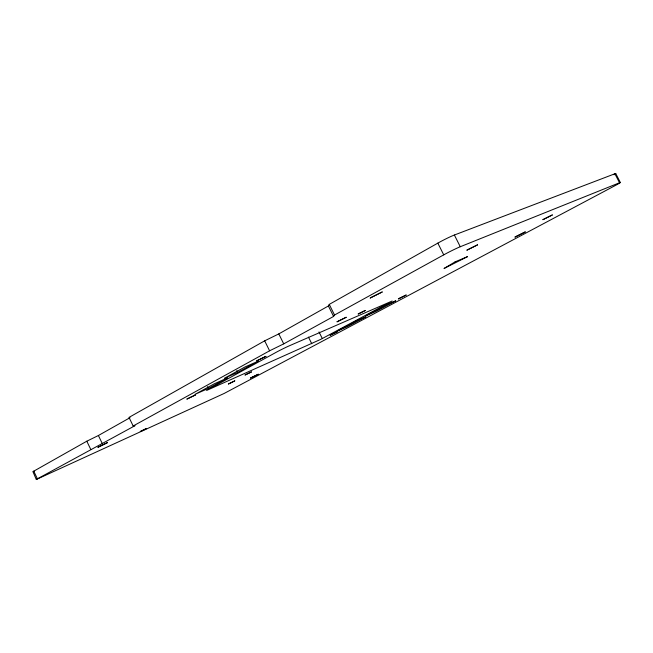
<?xml version="1.0" encoding="UTF-8"?>
<svg xmlns="http://www.w3.org/2000/svg" width="653" height="653" viewBox="0 0 653 653"><rect width="100%" height="100%" fill="white"/><g stroke="black" fill="none" stroke-linecap="round" stroke-linejoin="round"><path stroke-width="0.98" d="M130.037 417.691L98.399 435.51L86.8 441.208L32.936 471.637L36.274 479.449L135.024 425.666L133.163 425.985L129 417.398L264.677 340.833L278.807 333.903L328.402 305.971L329.259 304.396L437.828 243.128A13.215 0.882 -27 0 1 454.374 235.023L614.897 173.763A10.619 0.506 -27.2 0 1 615.142 174.073M133.163 425.985L269.591 350.808L283.72 343.862L333.593 316.427L334.532 315.024L443.73 254.858A13.223 0.718 -26.8 0 1 460.275 246.736L619.517 182.767L614.897 173.763M208.364 388.429L227.709 377.85L214.347 383.768L195.01 394.363L208.364 388.429L207.515 386.698M237.7 372.39L258.343 361.109L244.981 366.97L224.33 378.291L237.7 372.39L236.819 370.61M322.288 338.54L392.175 301L289.516 345.723A10.097 0.433 -26.3 0 0 276.619 352.057L206.577 390.47L320.688 339.38L322.288 338.54L319.007 331.92M34.242 471.352L33.23 471.744M36.331 479.465L224.085 393.49L614.783 185.787A10.628 0.408 -27.1 0 0 619.517 182.767M615.746 173.551L620.35 182.522M454.374 235.023L460.275 246.736M437.828 243.128L443.73 254.858M329.259 304.396L334.532 315.024M328.402 305.971L333.593 316.427M308.469 337.103L311.75 343.723M278.807 333.903L283.72 343.862M264.677 340.833L269.591 350.808M98.399 435.51L102.325 443.656M86.8 441.208L90.726 449.362M33.736 471.156L37.376 478.755M614.636 174.4A10.619 0.506 -27.2 0 1 613.983 174.8M228.436 383.988L234.762 380.887L228.436 383.988M107.329 442.701L98.007 447.264L107.329 442.701M140.313 431.519L146.109 428.703L140.313 431.519M337.07 321.79L346.18 317.285L337.07 321.79M186.962 399.048L195.582 394.869L186.962 399.048M515.037 237.047L525.216 231.929L515.037 237.047M358.228 313.971L365.411 310.428L358.228 313.971M466.96 250.123L477.514 244.867L466.96 250.123M256.751 360.815L265.926 356.367L256.751 360.815M542.937 219.653L552.307 214.959L542.937 219.653M250.532 378.022L258.27 374.251L250.532 378.022M398.395 298.854L406.133 295.042L398.395 298.854M370.488 297.735L370.161 298.094L382.348 291.907L370.488 297.735M245.095 374.977L251.421 371.932L245.095 374.977M330.198 335.218L337.348 331.74L330.198 335.218M455.141 261.837L444.016 268.489L467.564 256.621L455.141 261.837M356.301 320.966L337.25 331.136L346.955 326.827L365.958 316.697L356.301 320.966M386.25 304.975L366.096 315.734L375.72 311.489L395.808 300.788L386.25 304.975"/></g></svg>
